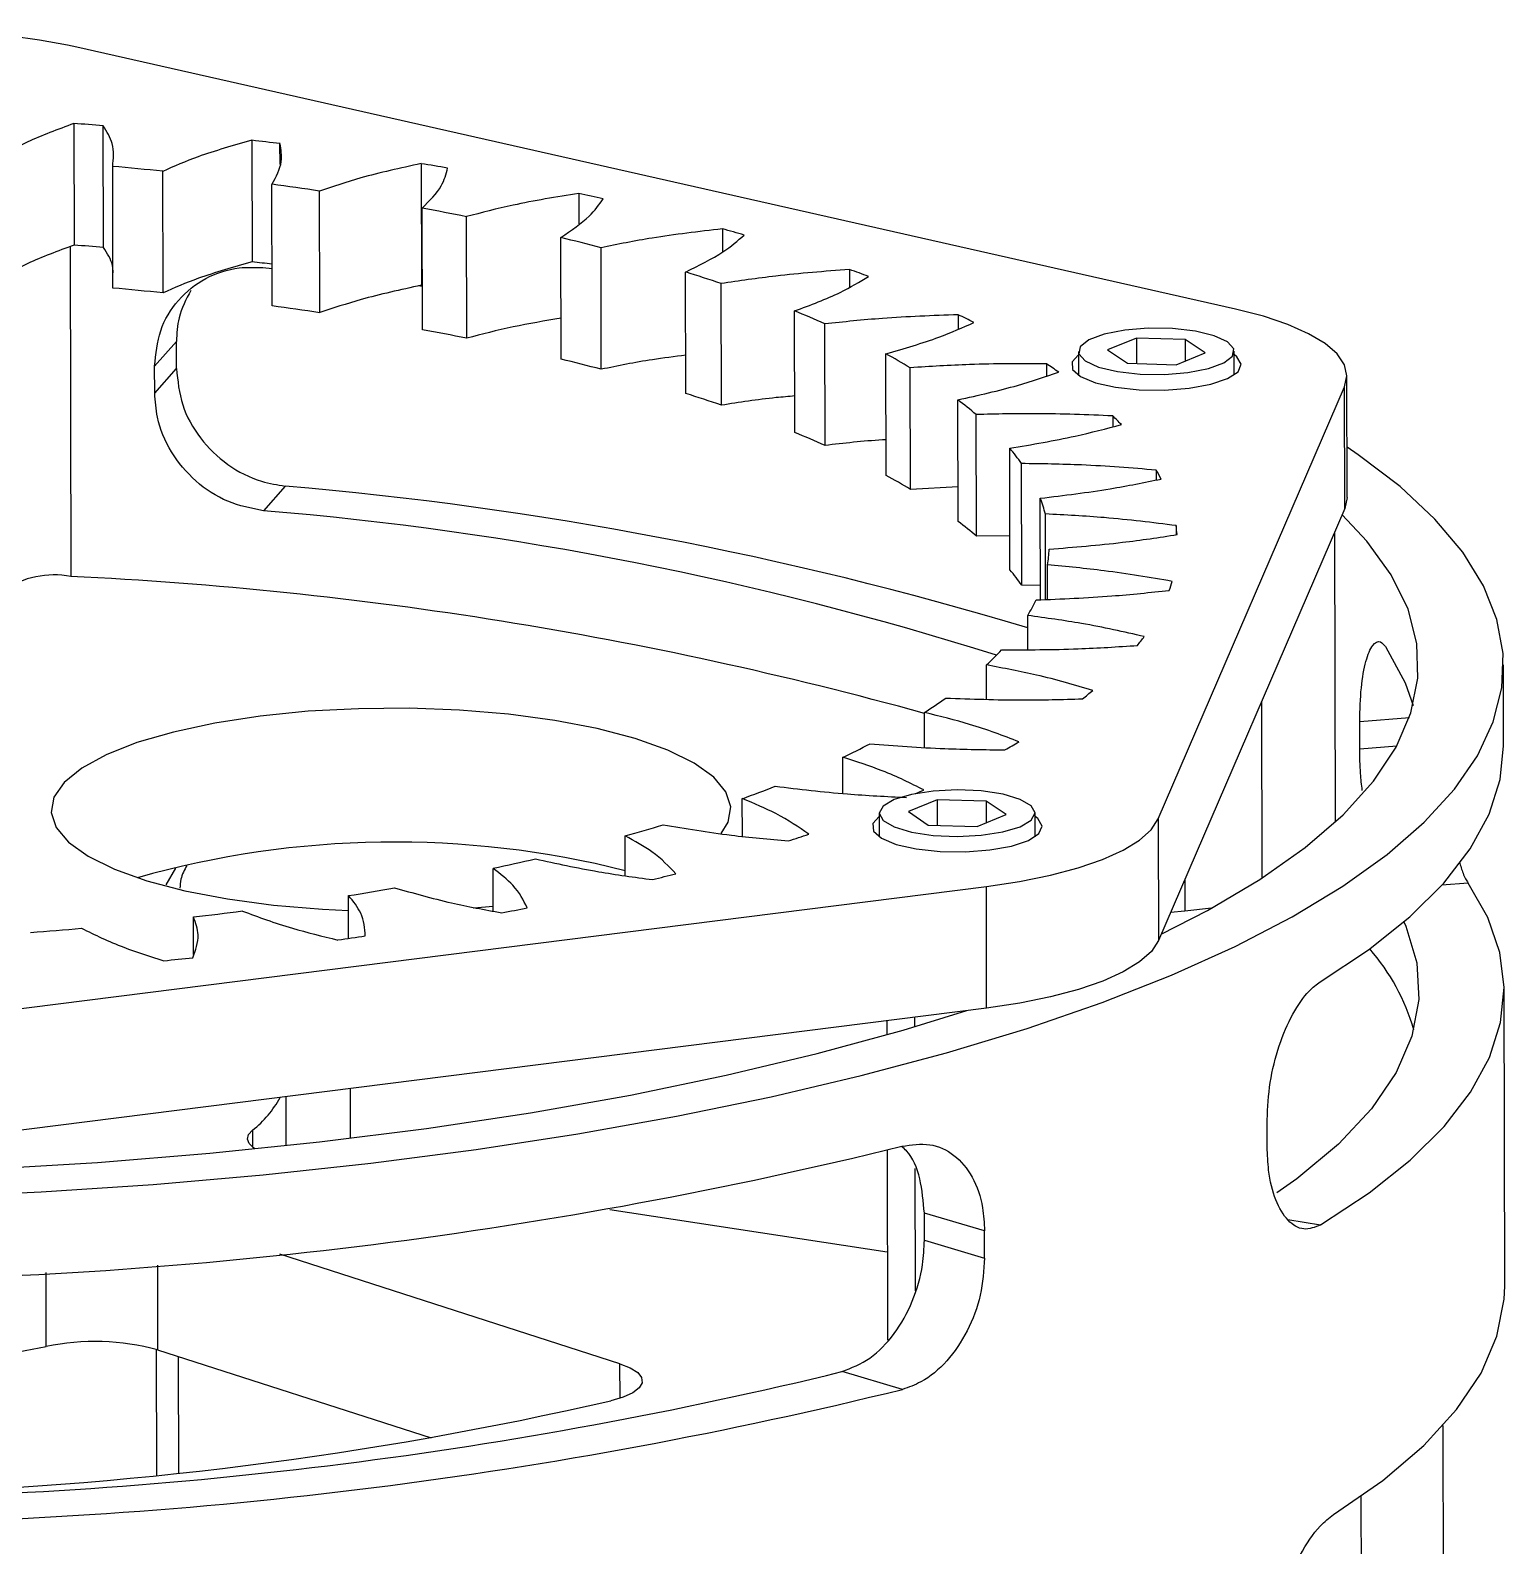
# Model space of a CAD drawing. Header units: millimetres. Extents: x -23 to 1189, y 0 to 841.
# Drawn here: x 650.5 to 806.6, y 382.5 to 543.1 of the extents above; entities that cross this region are included whole.
import ezdxf

# ---------------------------------------------------------------- set-up
doc = ezdxf.new("R2010")
doc.units = ezdxf.units.MM

msp = doc.modelspace()

# ---------------------------------------------------------------- linework, layer by layer
at = {"color": 7, "linetype": 'Continuous', "lineweight": 25}
for p, q in [((778.13, 513.55), (655.41, 541.3)), ((655.11, 533.21), (655.13, 520.32)), ((658.25, 520.08), (658.22, 532.97)), ((673.96, 531.44), (673.99, 518.55)), ((676.95, 528.87), (676.94, 531.08)), ((659.25, 515.77), (659.22, 528.66)), ((691.89, 528.96), (691.91, 516.07)), ((664.55, 515.26), (664.53, 528.14)), ((676.12, 513.88), (676.09, 526.76)), ((681.15, 513.17), (681.13, 526.05)), ((708.59, 525.81), (708.6, 522.57)), ((692.03, 511.36), (692, 524.24)), ((696.71, 510.45), (696.68, 523.34)), ((723.8, 522.05), (723.81, 519.59)), ((706.71, 508.24), (706.68, 521.13)), ((654.71, 520.15), (654.78, 485.22)), ((710.97, 507.17), (710.94, 520.05)), ((675.14, 517.95), (676.11, 517.85)), ((719.93, 504.59), (719.9, 517.47)), ((737.26, 517.74), (737.27, 515.88)), ((691.57, 516.05), (692.02, 515.99)), ((723.69, 503.36), (723.66, 516.25)), ((731.47, 500.46), (731.44, 513.35)), ((748.76, 512.95), (748.76, 511.43)), ((734.66, 499.1), (734.64, 511.98)), ((665.97, 510.11), (663.66, 507.51)), ((665.98, 507.25), (665.97, 510.11)), ((761.5, 509.05), (761.5, 506.54)), ((767.64, 510.48), (764.58, 509.22)), ((764.58, 509.22), (766.69, 507.8)), ((772.81, 510.33), (767.64, 510.48)), ((767.64, 510.48), (767.64, 507.78)), ((774.92, 508.91), (772.81, 510.33)), ((772.81, 510.33), (772.81, 508.04)), ((778, 506.58), (778, 509.08)), ((663.67, 504.65), (663.66, 507.51)), ((741.13, 495.92), (741.11, 508.81)), ((758.1, 507.75), (758.1, 506.45)), ((766.69, 507.8), (771.86, 507.65)), ((771.86, 507.65), (774.92, 508.91)), ((663.67, 504.65), (665.98, 507.25)), ((743.72, 494.45), (743.69, 507.33)), ((789.96, 493.57), (789.93, 506.45)), ((769.96, 459.53), (789.69, 505.3)), ((789.71, 492.42), (789.69, 505.3)), ((748.77, 491.05), (748.74, 503.93)), ((750.7, 489.48), (750.67, 502.37)), ((765.13, 502.23), (765.13, 501.09)), ((754.25, 485.92), (754.22, 498.8)), ((755.49, 484.29), (755.47, 497.18)), ((769.74, 496.49), (769.74, 495.44)), ((677.5, 494.79), (675.19, 492.18)), ((748.76, 494.72), (743.72, 494.45)), ((757.48, 482.76), (757.46, 493.5)), ((789.96, 493.57), (789.71, 492.42)), ((758.02, 482.79), (758, 491.84)), ((789.71, 492.42), (769.98, 446.65)), ((771.85, 490.61), (771.85, 489.64)), ((788.63, 489.91), (788.69, 459.17)), ((754.24, 489.54), (750.7, 489.48)), ((758.23, 482.8), (758.22, 486.45)), ((757.48, 484.25), (755.49, 484.29)), ((756.14, 477.48), (756.13, 481.08)), ((751.77, 472.23), (751.76, 475.84)), ((806.53, 467.27), (806.51, 475.86)), ((745.2, 467.12), (745.19, 470.8)), ((780.94, 453.25), (780.91, 471.99)), ((796.55, 470.25), (791.29, 469.82)), ((791.29, 466.96), (791.29, 469.82)), ((791.29, 466.96), (795.23, 467.28)), ((736.53, 462.23), (736.53, 466.06)), ((725.91, 457.69), (725.9, 461.68)), ((746.55, 461.56), (743.49, 460.3)), ((751.72, 461.4), (746.55, 461.56)), ((746.55, 461.56), (746.55, 458.85)), ((753.83, 459.99), (751.72, 461.4)), ((751.72, 461.4), (751.72, 459.12)), ((740.41, 460.13), (740.41, 457.62)), ((743.49, 460.3), (745.6, 458.88)), ((750.77, 458.73), (753.83, 459.99)), ((756.91, 457.65), (756.91, 460.16)), ((769.96, 459.53), (769.98, 446.65)), ((713.51, 453.53), (713.5, 457.73)), ((745.6, 458.88), (750.77, 458.73)), ((664.88, 452.56), (665.91, 454.33)), ((699.53, 449.76), (699.52, 454.29)), ((772.75, 453.06), (772.75, 449.74)), ((622.05, 435.97), (751.76, 452.37)), ((684.21, 446.87), (684.2, 451.41)), ((751.78, 439.49), (751.76, 452.37)), ((802.77, 452.74), (799.99, 452.51)), ((772.75, 449.74), (771.26, 449.61)), ((775.59, 450.06), (772.75, 449.74)), ((667.78, 445.17), (667.77, 449.14)), ((806.64, 410.01), (806.58, 441.51)), ((751.78, 439.49), (622.07, 423.08)), ((744.15, 438.52), (744.15, 437.51)), ((741.2, 438.15), (741.2, 436.65)), ((684.36, 430.96), (684.37, 425.69)), ((677.61, 424.91), (677.6, 430.11)), ((781.49, 424.78), (781.49, 427.65)), ((674.03, 426.56), (674.03, 424.73)), ((741.23, 424.44), (741.27, 404.29)), ((744.18, 422.48), (744.21, 409.54)), ((711.88, 418.15), (741.25, 413.67)), ((751.56, 415.88), (745.18, 417.76)), ((745.18, 414.9), (745.18, 417.76)), ((751.56, 413.01), (751.56, 415.88)), ((783.66, 417.1), (787.15, 416.51)), ((745.18, 414.9), (751.56, 413.01)), ((712.94, 401.8), (676.94, 413.41)), ((652.18, 403.64), (652.16, 411.46)), ((663.96, 412.26), (663.98, 403.28)), ((663.9, 390.01), (663.87, 403.32)), ((663.98, 403.28), (692.96, 393.94)), ((666.21, 390.24), (666.18, 402.57)), ((712.95, 398.16), (712.94, 401.8)), ((742.85, 399.08), (736.46, 400.97)), ((800.36, 275.85), (800.12, 395.27)), ((791.67, 275.14), (791.45, 387.78))]:
    msp.add_line(p, q, dxfattribs=at)
at = {"color": 7, "linetype": 'Continuous', "lineweight": 25, "flags": 128}
for points in [[(789.69, 505.3), (789.93, 506.47), (789.67, 507.64), (788.89, 508.79), (787.62, 509.89), (785.87, 510.94), (783.68, 511.91), (781.09, 512.78), (778.13, 513.55)], [(766.4, 511.31), (764.23, 510.89), (762.61, 510.29), (761.68, 509.56), (761.54, 508.79), (762.21, 508.05), (763.62, 507.41), (765.62, 506.92), (768.03, 506.65), (770.61, 506.62), (773.1, 506.82), (775.27, 507.24), (776.89, 507.84), (777.82, 508.57), (777.96, 509.34), (777.29, 510.08), (775.88, 510.72), (773.88, 511.21), (771.47, 511.48), (768.89, 511.52), (766.4, 511.31)], [(761.5, 508.69), (760.83, 507.96), (760.88, 507.16), (761.73, 506.4), (763.29, 505.75), (765.42, 505.27), (767.94, 505), (770.62, 504.96), (773.22, 505.16), (775.51, 505.58), (777.3, 506.18), (778.41, 506.91), (778.75, 507.71), (778.29, 508.5), (778, 508.72)], [(639.68, 419.46), (651.66, 420.02), (663.5, 420.81), (675.15, 421.82), (686.57, 423.06), (697.7, 424.51), (708.5, 426.17), (718.93, 428.03), (728.94, 430.09), (738.49, 432.33), (747.54, 434.75), (756.06, 437.34), (764.01, 440.08), (771.36, 442.97), (778.08, 446), (784.14, 449.14), (789.51, 452.4), (794.18, 455.75), (798.12, 459.18), (801.31, 462.67), (803.76, 466.22), (805.43, 469.81), (806.34, 473.42), (806.47, 477.04), (805.82, 480.65), (804.4, 484.24), (802.21, 487.8), (799.26, 491.3), (795.56, 494.74), (791.14, 498.11), (789.95, 498.91)], [(770.27, 447.32), (775.16, 449.82), (780.72, 453.11), (785.52, 456.49), (789.53, 459.97), (792.75, 463.52), (795.14, 467.12), (796.71, 470.76), (797.45, 474.43), (797.35, 478.1), (796.41, 481.75), (794.63, 485.38), (792.04, 488.96), (789.42, 491.74)], [(794.02, 477.79), (796.11, 473.95), (796.94, 471.55)], [(710.54, 469.1), (706.03, 469.97), (701.13, 470.63), (695.96, 471.06), (690.62, 471.25), (685.24, 471.21), (679.94, 470.93), (674.83, 470.41), (670.04, 469.67), (665.66, 468.73), (661.79, 467.61), (658.53, 466.32), (655.94, 464.91), (654.08, 463.4), (653, 461.82), (652.71, 460.22), (653.23, 458.62), (654.53, 457.06), (656.61, 455.58), (659.4, 454.21), (662.84, 452.98), (666.86, 451.92), (671.37, 451.05), (676.27, 450.4), (681.44, 449.97), (684.2, 449.83)], [(723.66, 458), (724.4, 459.2), (724.69, 460.81), (724.17, 462.41), (722.87, 463.96), (720.79, 465.44), (718, 466.81), (714.56, 468.04), (710.54, 469.1)], [(787.1, 442.28), (792.23, 445.67), (796.59, 449.16), (800.18, 452.72), (802.98, 456.35), (804.98, 460.02), (806.16, 463.72), (806.53, 467.27)], [(753.51, 462.14), (751.21, 462.49), (748.66, 462.61), (746.11, 462.48), (743.81, 462.13), (741.99, 461.58), (740.81, 460.89), (740.41, 460.13), (740.81, 459.37), (741.98, 458.68), (743.81, 458.14), (746.1, 457.79), (748.65, 457.68), (751.2, 457.8), (753.5, 458.16), (755.33, 458.7), (756.5, 459.39), (756.91, 460.16), (756.51, 460.92), (755.34, 461.6), (753.51, 462.14)], [(740.41, 459.77), (739.74, 459.04), (739.79, 458.24), (740.64, 457.48), (742.2, 456.83), (744.33, 456.35), (746.85, 456.07), (749.53, 456.04), (752.13, 456.24), (754.42, 456.65), (756.2, 457.26), (757.32, 457.99), (757.66, 458.78), (757.2, 459.57), (756.91, 459.8)], [(751.76, 452.37), (755.27, 452.9), (758.53, 453.56), (761.47, 454.34), (764.05, 455.23), (766.22, 456.21), (767.95, 457.27), (769.2, 458.38), (769.96, 459.53)], [(787.15, 416.51), (792.28, 419.9), (796.64, 423.39), (800.23, 426.96), (803.03, 430.58), (805.03, 434.25), (806.21, 437.96), (806.58, 441.67), (806.12, 445.38), (804.85, 449.08), (802.77, 452.74)], [(697.45, 450.1), (697.46, 450.1), (699.53, 450.28)], [(795.97, 448.62), (796.17, 448.18), (797.33, 444.3), (797.54, 440.41), (796.82, 436.52), (795.15, 432.65), (792.55, 428.83), (789.04, 425.08), (784.62, 421.4), (782.52, 419.9)], [(769.98, 446.65), (769.23, 445.5), (767.97, 444.38), (766.25, 443.33), (764.08, 442.35), (761.5, 441.46), (758.55, 440.68), (755.3, 440.02), (751.78, 439.49)], [(618.47, 421.72), (621.11, 421.74), (633.38, 421.96), (645.57, 422.43), (657.63, 423.14), (669.5, 424.1), (681.14, 425.31), (692.47, 426.74), (703.46, 428.4), (714.05, 430.28), (724.19, 432.37), (733.83, 434.66), (742.92, 437.14), (749.67, 439.22)], [(674.26, 424.56), (674.12, 424.67), (673.66, 425.13), (673.5, 425.61), (673.62, 426.09), (674.03, 426.56)], [(788.52, 385.83), (793.73, 389.45), (798.07, 393.16), (801.55, 396.96), (804.14, 400.81), (805.82, 404.72), (806.59, 408.64), (806.64, 410.01)], [(712.94, 401.8), (714.04, 401.37), (714.82, 400.87), (715.24, 400.34), (715.3, 399.79), (714.98, 399.25), (714.3, 398.74), (713.29, 398.28), (711.99, 397.89)]]:
    msp.add_lwpolyline(points, dxfattribs=at)
at = {"color": 7, "linetype": 'Continuous', "lineweight": 25}
for centre, radius, start, end in [((638.25, 460.04), 83.06, 78.0758, 89.1703), ((620.63, 62.26), 472.21, 85.4346, 85.8133), ((625.69, 113.52), 420.69, 83.0018, 83.4109), ((622.24, 121.36), 408.98, 84.0651, 84.8118), ((634.77, 177.11), 356.45, 80.3226, 80.7795), ((628.62, 174.46), 355.49, 81.5055, 82.3253), ((648.13, 246.28), 285.99, 77.2663, 77.7954), ((638.87, 235.8), 293.29, 78.6304, 79.5624), ((665.28, 314.14), 215.99, 73.6422, 74.2801), ((620.66, 49.37), 472.21, 85.4346, 85.8133), ((652.88, 299.05), 228.5, 75.2791, 76.3799), ((625.56, 99.32), 422.02, 83.1204, 83.4105), ((669.88, 358.18), 166.97, 71.2083, 72.5652), ((685.04, 374.58), 152.39, 69.154, 69.959), ((622.27, 108.47), 408.98, 84.0651, 84.8118), ((628.64, 161.57), 355.49, 81.5055, 82.3253), ((688.52, 408.27), 113.51, 66.0286, 67.7836), ((705.69, 423.11), 99.63, 63.3176, 64.3863), ((638.89, 222.92), 293.29, 78.6304, 79.5624), ((652.9, 286.17), 228.5, 75.2791, 76.3799), ((707.08, 446.18), 71.27, 59.088, 61.4815), ((725.21, 457.46), 60.09, 55.3129, 56.81), ((669.9, 345.3), 166.97, 71.2083, 72.5652), ((723.65, 470.97), 41.42, 49.2802, 52.7171), ((741.54, 477.83), 33.94, 43.7749, 45.9657), ((688.55, 395.38), 113.51, 66.0286, 67.7836), ((736.46, 483.92), 23.18, 34.8951, 39.9567), ((752.89, 486.75), 19.46, 26.866, 30.0404), ((644.92, 110.54), 385.62, 73.2381, 85.1536), ((707.1, 433.3), 71.27, 59.088, 61.4815), ((744.07, 488.25), 14.38, 14.4366, 21.3942), ((645.94, 139.6), 353.79, 72.4188, 85.258), ((723.68, 458.09), 41.42, 49.2802, 52.7171), ((757.98, 488.64), 14, 4.161, 8.1147), ((745.61, 488.64), 12.8, 350.1224, 357.6448), ((653.04, 475.52), 9.86, 79.8052, 123.2316), ((634.99, 73.31), 412.39, 74.5002, 87.2491), ((736.48, 471.03), 23.18, 34.8951, 39.9567), ((756.23, 489.07), 15.81, 340.2982, 343.9451), ((740.91, 490.38), 17.83, 328.5944, 334.6231), ((747.81, 493.86), 25.53, 321.3381, 323.9873), ((730.48, 498.54), 31.12, 313.1628, 317.3221), ((715.48, 517.15), 55.05, 302.6656, 305.5086), ((733.68, 508.09), 45.63, 308.2348, 310.0333), ((697.54, 548.52), 91.22, 295.3035, 297.3338), ((715.37, 535.32), 78.48, 299.2497, 300.5027), ((678.53, 592.82), 139.44, 289.8627, 291.3928), ((695.73, 574.91), 122.7, 293.2924, 293.7358), ((660.3, 647.94), 197.51, 285.6252, 286.8382), ((674.2, 631.87), 183.61, 287.9468, 288.6577), ((689.06, 357.31), 99.77, 75.8153, 105.828), ((644.44, 709.81), 261.38, 282.1644, 283.1708), ((655.33, 696.68), 251.12, 284.078, 284.655), ((632.04, 772.83), 325.63, 279.2165, 280.0858), ((623.56, 830.73), 384.14, 276.609, 277.3876), ((639.73, 765.98), 322.17, 280.8598, 281.3485), ((618.8, 877.35), 431.01, 274.2218, 274.9428), ((628.26, 833.15), 390.31, 278.0732, 278.5032), ((621.07, 891.24), 448.85, 275.5712, 275.963), ((775.38, 430.95), 22.52, 16.104, 41.1155), ((667.36, 435.14), 10.87, 307.8758, 331.9275), ((624.99, 903.4), 492.84, 270.5873, 283.8303), ((620.23, 559.87), 159.46, 272.8625, 281.5552), ((657.32, 378.43), 25.73, 75.0102, 101.5433), ((624.4, 859.61), 472.13, 270.6878, 283.7299), ((625.04, 877.64), 492.84, 270.5873, 283.8303), ((623.74, 782.7), 394.8, 271.5025, 282.9152)]:
    msp.add_arc(centre, radius, start, end, dxfattribs=at)
for points, knots in [([(655.11, 533.21), (653.39, 532.57), (650.31, 531.45), (648.12, 530.15), (647.15, 529.58)], [0, 0, 0, 0, 0.560078, 1, 1, 1, 1]), ([(659.22, 528.66), (659.31, 529.47), (659.46, 530.92), (658.6, 532.34), (658.22, 532.97)], [0, 0, 0, 0, 0.559727, 1, 1, 1, 1]), ([(673.96, 531.44), (671.98, 530.87), (668.45, 529.87), (665.73, 528.67), (664.53, 528.14)], [0, 0, 0, 0, 0.560078, 1, 1, 1, 1]), ([(676.09, 526.76), (676.53, 527.57), (677.3, 529), (677.05, 530.44), (676.94, 531.08)], [0, 0, 0, 0, 0.559727, 1, 1, 1, 1]), ([(691.89, 528.96), (689.69, 528.48), (685.76, 527.62), (682.54, 526.53), (681.13, 526.05)], [0, 0, 0, 0, 0.560078, 1, 1, 1, 1]), ([(692, 524.24), (692.77, 525.02), (694.15, 526.41), (694.53, 527.85), (694.69, 528.49)], [0, 0, 0, 0, 0.559727, 1, 1, 1, 1]), ([(708.59, 525.81), (706.21, 525.42), (701.95, 524.72), (698.29, 523.76), (696.68, 523.34)], [0, 0, 0, 0, 0.560078, 1, 1, 1, 1]), ([(706.68, 521.13), (707.78, 521.87), (709.75, 523.2), (710.74, 524.62), (711.17, 525.24)], [0, 0, 0, 0, 0.559727, 1, 1, 1, 1]), ([(723.8, 522.05), (721.27, 521.75), (716.75, 521.22), (712.71, 520.41), (710.94, 520.05)], [0, 0, 0, 0, 0.560078, 1, 1, 1, 1]), ([(655.13, 520.32), (653.41, 519.69), (650.34, 518.56), (648.14, 517.27), (647.18, 516.7)], [0, 0, 0, 0, 0.560078, 1, 1, 1, 1]), ([(719.9, 517.47), (721.31, 518.17), (723.82, 519.41), (725.41, 520.79), (726.11, 521.39)], [0, 0, 0, 0, 0.559727, 1, 1, 1, 1]), ([(659.22, 516.84), (659.26, 517.29), (659.34, 518.38), (658.65, 519.46), (658.25, 520.08)], [0, 0, 0, 0, 0.4166073, 1, 1, 1, 1]), ([(663.66, 507.51), (663.79, 508.79), (664.04, 511.34), (666.03, 514.62), (668.95, 516.96), (672.18, 518.04), (674.29, 517.97), (675.14, 517.95)], [0, 0, 0, 0, 0.21459, 0.429181, 0.64373, 0.858112, 1, 1, 1, 1]), ([(673.99, 518.55), (672.01, 517.99), (668.48, 516.99), (665.75, 515.79), (664.55, 515.26)], [0, 0, 0, 0, 0.560078, 1, 1, 1, 1]), ([(737.26, 517.74), (734.63, 517.54), (729.91, 517.18), (725.57, 516.53), (723.66, 516.25)], [0, 0, 0, 0, 0.560078, 1, 1, 1, 1]), ([(731.44, 513.35), (733.13, 513.98), (736.16, 515.12), (738.32, 516.42), (739.27, 516.99)], [0, 0, 0, 0, 0.559727, 1, 1, 1, 1]), ([(667.49, 515.51), (667, 514.57), (666.11, 512.9), (666.01, 510.96), (665.97, 510.11)], [0, 0, 0, 0, 0.55924, 1, 1, 1, 1]), ([(691.91, 516.07), (689.71, 515.59), (685.79, 514.73), (682.57, 513.64), (681.15, 513.17)], [0, 0, 0, 0, 0.5600776, 1, 1, 1, 1]), ([(706.7, 512.58), (704.98, 512.29), (701.39, 511.69), (698.31, 510.88), (696.71, 510.45)], [0, 0, 0, 0, 0.479934, 1, 1, 1, 1]), ([(748.76, 512.95), (746.06, 512.85), (741.24, 512.67), (736.65, 512.19), (734.64, 511.98)], [0, 0, 0, 0, 0.560078, 1, 1, 1, 1]), ([(741.11, 508.81), (743.06, 509.37), (746.54, 510.39), (749.24, 511.6), (750.43, 512.13)], [0, 0, 0, 0, 0.559727, 1, 1, 1, 1]), ([(719.92, 508.65), (718.72, 508.51), (715.55, 508.12), (712.73, 507.53), (710.97, 507.17)], [0, 0, 0, 0, 0.37702, 1, 1, 1, 1]), ([(758.1, 507.75), (755.38, 507.76), (750.53, 507.77), (745.78, 507.46), (743.69, 507.33)], [0, 0, 0, 0, 0.560078, 1, 1, 1, 1]), ([(665.98, 507.25), (666.11, 505.95), (666.37, 503.36), (668.37, 499.77), (671.3, 496.93), (674.54, 495.27), (676.66, 494.93), (677.5, 494.79)], [0, 0, 0, 0, 0.2145998, 0.4292005, 0.6437624, 0.8581736, 1, 1, 1, 1]), ([(748.74, 503.93), (750.92, 504.42), (754.81, 505.29), (758, 506.39), (759.4, 506.87)], [0, 0, 0, 0, 0.559727, 1, 1, 1, 1]), ([(675.19, 492.18), (673.91, 492.43), (671.35, 492.93), (667.9, 495.2), (665.28, 498.32), (663.88, 501.65), (663.73, 503.79), (663.67, 504.65)], [0, 0, 0, 0, 0.21456, 0.429133, 0.643458, 0.857894, 1, 1, 1, 1]), ([(731.46, 504.34), (730.8, 504.28), (728.08, 504.06), (725.58, 503.66), (723.69, 503.36)], [0, 0, 0, 0, 0.243208, 1, 1, 1, 1]), ([(765.13, 502.23), (762.44, 502.34), (757.64, 502.54), (752.8, 502.42), (750.67, 502.37)], [0, 0, 0, 0, 0.5600776, 1, 1, 1, 1]), ([(754.22, 498.8), (756.59, 499.2), (760.82, 499.92), (764.45, 500.89), (766.05, 501.31)], [0, 0, 0, 0, 0.559727, 1, 1, 1, 1]), ([(741.12, 499.69), (741, 499.69), (738.78, 499.58), (736.66, 499.33), (734.66, 499.1)], [0, 0, 0, 0, 0.054878, 1, 1, 1, 1]), ([(769.74, 496.49), (767.12, 496.7), (762.44, 497.08), (757.6, 497.15), (755.47, 497.18)], [0, 0, 0, 0, 0.560078, 1, 1, 1, 1]), ([(757.46, 493.5), (759.98, 493.81), (764.47, 494.36), (768.49, 495.18), (770.25, 495.54)], [0, 0, 0, 0, 0.559727, 1, 1, 1, 1]), ([(771.85, 490.61), (769.34, 490.92), (764.87, 491.48), (760.1, 491.73), (758, 491.84)], [0, 0, 0, 0, 0.560078, 1, 1, 1, 1]), ([(758.4, 488.11), (761.02, 488.33), (765.72, 488.7), (770.04, 489.36), (771.95, 489.65)], [0, 0, 0, 0, 0.559727, 1, 1, 1, 1]), ([(771.42, 484.7), (769.07, 485.1), (764.87, 485.82), (760.25, 486.26), (758.22, 486.45)], [0, 0, 0, 0, 0.560078, 1, 1, 1, 1]), ([(757.02, 482.73), (759.71, 482.84), (764.53, 483.04), (769.1, 483.53), (771.11, 483.74)], [0, 0, 0, 0, 0.559727, 1, 1, 1, 1]), ([(768.46, 478.85), (766.31, 479.34), (762.46, 480.21), (758.06, 480.82), (756.13, 481.08)], [0, 0, 0, 0, 0.560078, 1, 1, 1, 1]), ([(753.35, 477.44), (756.07, 477.45), (760.92, 477.46), (765.66, 477.77), (767.75, 477.91)], [0, 0, 0, 0, 0.559727, 1, 1, 1, 1]), ([(791.29, 469.82), (791.32, 471.07), (791.39, 473.57), (791.91, 476.4), (792.64, 478.11), (793.39, 478.5), (793.84, 477.99), (794.02, 477.79)], [0, 0, 0, 0, 0.21459, 0.429181, 0.64373, 0.858112, 1, 1, 1, 1]), ([(763.03, 473.15), (761.1, 473.72), (757.66, 474.73), (753.57, 475.5), (751.76, 475.84)], [0, 0, 0, 0, 0.5600776, 1, 1, 1, 1]), ([(747.46, 472.34), (750.15, 472.24), (754.96, 472.06), (759.79, 472.19), (761.92, 472.25)], [0, 0, 0, 0, 0.559727, 1, 1, 1, 1]), ([(755.2, 467.7), (753.54, 468.34), (750.56, 469.48), (746.83, 470.4), (745.19, 470.8)], [0, 0, 0, 0, 0.560078, 1, 1, 1, 1]), ([(739.42, 467.49), (742.05, 467.29), (746.74, 466.93), (751.58, 466.87), (753.72, 466.85)], [0, 0, 0, 0, 0.559727, 1, 1, 1, 1]), ([(745.12, 462.6), (743.74, 463.29), (741.28, 464.54), (737.98, 465.59), (736.53, 466.06)], [0, 0, 0, 0, 0.560078, 1, 1, 1, 1]), ([(791.56, 462.55), (791.49, 463.15), (791.32, 464.63), (791.3, 466.09), (791.29, 466.96)], [0, 0, 0, 0, 0.404125, 1, 1, 1, 1]), ([(729.39, 462.99), (731.91, 462.69), (736.4, 462.15), (741.18, 461.91), (743.28, 461.8)], [0, 0, 0, 0, 0.559727, 1, 1, 1, 1]), ([(732.94, 457.91), (731.87, 458.66), (729.97, 459.99), (727.14, 461.16), (725.9, 461.68)], [0, 0, 0, 0, 0.560078, 1, 1, 1, 1]), ([(718.86, 453.73), (718.12, 454.51), (716.8, 455.9), (714.51, 457.17), (713.5, 457.73)], [0, 0, 0, 0, 0.560078, 1, 1, 1, 1]), ([(717.52, 458.9), (719.88, 458.51), (724.11, 457.8), (728.74, 457.38), (730.78, 457.2)], [0, 0, 0, 0, 0.559727, 1, 1, 1, 1]), ([(667.08, 454.61), (666.82, 454.13), (666.41, 453.38), (666.36, 452.51), (666.34, 452.19)], [0, 0, 0, 0, 0.631989, 1, 1, 1, 1]), ([(704, 455.3), (706.18, 454.82), (710.07, 453.96), (714.47, 453.36), (716.41, 453.1)], [0, 0, 0, 0, 0.559727, 1, 1, 1, 1]), ([(801.84, 454.98), (801.97, 454.56), (802.28, 453.52), (802.59, 453.03), (802.77, 452.74)], [0, 0, 0, 0, 0.414825, 1, 1, 1, 1]), ([(703.12, 450.11), (702.72, 450.92), (702.01, 452.35), (700.28, 453.7), (699.52, 454.29)], [0, 0, 0, 0, 0.560078, 1, 1, 1, 1]), ([(685.97, 447.13), (685.92, 447.94), (685.83, 449.39), (684.7, 450.79), (684.2, 451.41)], [0, 0, 0, 0, 0.560078, 1, 1, 1, 1]), ([(689.07, 452.24), (691.02, 451.68), (694.5, 450.68), (698.61, 449.92), (700.42, 449.58)], [0, 0, 0, 0, 0.559727, 1, 1, 1, 1]), ([(672.96, 449.77), (674.65, 449.14), (677.67, 448.02), (681.42, 447.1), (683.07, 446.7)], [0, 0, 0, 0, 0.559727, 1, 1, 1, 1]), ([(667.7, 444.82), (668, 445.62), (668.53, 447.07), (668, 448.51), (667.77, 449.14)], [0, 0, 0, 0, 0.560078, 1, 1, 1, 1]), ([(655.93, 447.94), (657.34, 447.25), (659.86, 446.02), (663.18, 444.97), (664.65, 444.51)], [0, 0, 0, 0, 0.559727, 1, 1, 1, 1]), ([(781.49, 427.65), (781.55, 428.97), (781.68, 431.61), (782.69, 435.58), (784.15, 438.97), (785.71, 441.24), (786.71, 441.98), (787.1, 442.28)], [0, 0, 0, 0, 0.2146, 0.429201, 0.643762, 0.858174, 1, 1, 1, 1]), ([(745.18, 417.76), (745.07, 419), (744.86, 421.49), (743.87, 423.92), (742.94, 424.69), (742.75, 424.84)], [0, 0, 0, 0, 0.444461, 0.888923, 1, 1, 1, 1]), ([(742.8, 424.85), (743.81, 425), (745.81, 425.29), (748.43, 424.06), (750.38, 421.73), (751.4, 418.81), (751.51, 416.71), (751.56, 415.88)], [0, 0, 0, 0, 0.214572, 0.429157, 0.643516, 0.857976, 1, 1, 1, 1]), ([(787.15, 416.51), (786.55, 416.27), (785.34, 415.8), (783.64, 416.82), (782.32, 419.01), (781.6, 421.86), (781.52, 423.95), (781.49, 424.78)], [0, 0, 0, 0, 0.214572, 0.429157, 0.643516, 0.857976, 1, 1, 1, 1]), ([(736.46, 400.97), (737.46, 401.37), (739.48, 402.16), (742.09, 404.87), (744.03, 408.34), (745.04, 411.87), (745.14, 414.03), (745.18, 414.9)], [0, 0, 0, 0, 0.21456, 0.429133, 0.643458, 0.857894, 1, 1, 1, 1]), ([(751.56, 413.01), (751.47, 411.7), (751.29, 409.07), (749.83, 405.2), (747.65, 401.97), (745.18, 399.9), (743.51, 399.32), (742.85, 399.08)], [0, 0, 0, 0, 0.2146, 0.429201, 0.643762, 0.858174, 1, 1, 1, 1]), ([(781.6, 367.52), (781.68, 369.18), (781.84, 372.48), (783.11, 377.44), (784.91, 381.68), (786.84, 384.53), (788.04, 385.46), (788.52, 385.83)], [0, 0, 0, 0, 0.214547, 0.429095, 0.643583, 0.857835, 1, 1, 1, 1])]:
    msp.add_open_spline(points, degree=3, knots=knots, dxfattribs=at)

doc.saveas('drawing.dxf')
